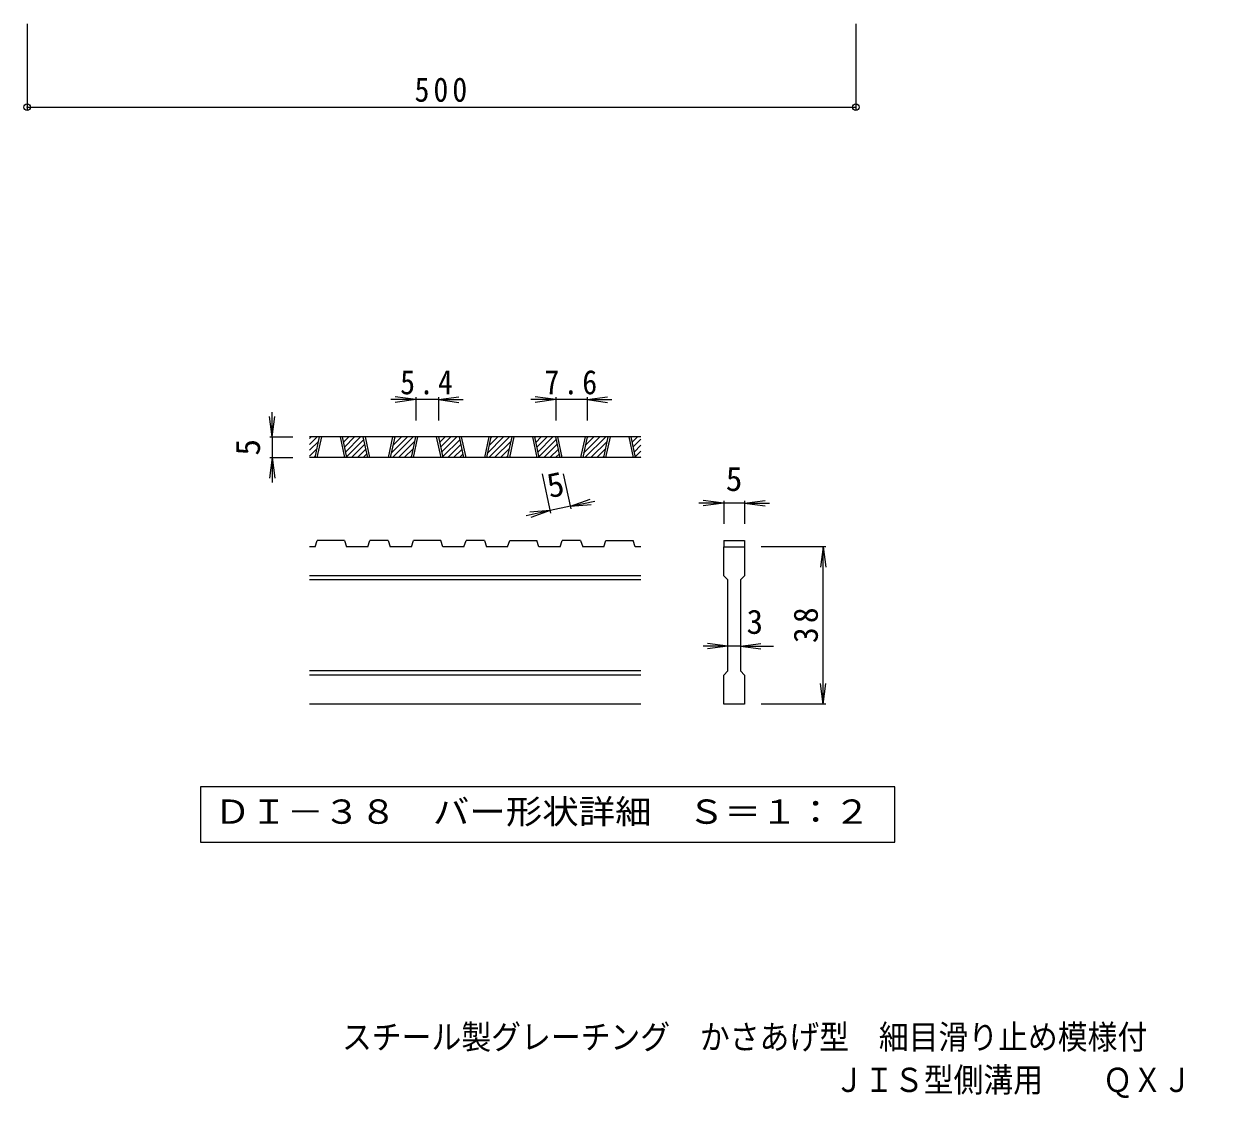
# Model space of a CAD drawing. Units: millimetres, scale not verified, with parts at other scales. Extents: x -614 to 829, y -688 to 660.
# Drawn here: x -614 to 108, y -688 to -40 of the extents above; entities that cross this region are included whole.
import ezdxf
from ezdxf.enums import TextEntityAlignment as Align

# ---------------------------------------------------------------- set-up
doc = ezdxf.new("R2010")
doc.units = ezdxf.units.MM
doc.header["$LTSCALE"] = 5
doc.header["$PDMODE"] = 32
doc.header["$PDSIZE"] = 4
for name, color, linetype, lineweight in [('A-4_寸法', 7, 'Continuous', 9), ('D-0_通り芯', 3, 'Continuous', 9), ('D-4_寸法', 7, 'Continuous', 9)]:
    doc.layers.add(name, color=color, linetype=linetype, lineweight=lineweight)
doc.layers.add('F-5_F-5ﾚｲﾔ', color=2, linetype='Continuous')
doc.styles.add('ＭＳ ゴシック', font='')
doc.styles.get('ＭＳ ゴシック').set_extended_font_data('MS Gothic')

msp = doc.modelspace()

# ---------------------------------------------------------------- linework, layer by layer
at = {"layer": 'A-4_寸法'}
for p, q in [((-611.513, -40.203), (-611.513, -91.906)), ((-111.513, -40.203), (-111.513, -91.906)), ((-611.513, -90.406), (-111.513, -90.406))]:
    msp.add_line(p, q, dxfattribs=at)
for p in [(-611.513, -90.406), (-111.513, -90.406)]:
    msp.add_point(p, dxfattribs=at)
at = {"layer": 'D-0_通り芯'}
for p, q in [((-441.158, -294.01), (-436.625, -289.477)), ((-441.158, -290.475), (-440.161, -289.477)), ((-241.158, -289.477), (-441.158, -289.477)), ((-441.158, -297.546), (-435.577, -291.965)), ((-437.72, -301.977), (-435.045, -289.477)), ((-436.47, -301.977), (-433.795, -289.477)), ((-422.72, -289.477), (-420.045, -301.977)), ((-421.47, -289.477), (-418.795, -301.977)), ((-421.385, -289.876), (-420.986, -289.477)), ((-420.761, -292.789), (-417.45, -289.477)), ((-420.138, -295.701), (-413.914, -289.477)), ((-419.515, -298.613), (-410.379, -289.477)), ((-418.892, -301.525), (-408.362, -290.996)), ((-415.808, -301.977), (-407.739, -293.908)), ((-406.012, -301.977), (-408.687, -289.477)), ((-404.762, -301.977), (-407.437, -289.477)), ((-391.012, -289.477), (-393.687, -301.977)), ((-389.762, -289.477), (-392.437, -301.977)), ((-391.85, -299.232), (-382.095, -289.477)), ((-391.059, -301.977), (-378.559, -289.477)), ((-390.887, -294.734), (-385.63, -289.477)), ((-389.924, -290.236), (-389.166, -289.477)), ((-387.524, -301.977), (-377.511, -291.965)), ((-379.654, -301.977), (-376.979, -289.477)), ((-378.404, -301.977), (-375.729, -289.477)), ((-364.654, -289.477), (-361.979, -301.977)), ((-363.404, -289.477), (-360.729, -301.977)), ((-363.319, -289.876), (-362.92, -289.477)), ((-362.695, -292.789), (-359.384, -289.477)), ((-362.072, -295.701), (-355.848, -289.477)), ((-361.449, -298.613), (-352.313, -289.477)), ((-360.826, -301.525), (-350.296, -290.996)), ((-357.742, -301.977), (-349.673, -293.908)), ((-347.946, -301.977), (-350.621, -289.477)), ((-346.696, -301.977), (-349.371, -289.477)), ((-332.946, -289.477), (-335.621, -301.977)), ((-331.696, -289.477), (-334.371, -301.977)), ((-333.783, -299.232), (-324.029, -289.477)), ((-332.993, -301.977), (-320.493, -289.477)), ((-332.821, -294.734), (-327.564, -289.477)), ((-331.858, -290.236), (-331.1, -289.477)), ((-329.458, -301.977), (-319.445, -291.965)), ((-321.588, -301.977), (-318.913, -289.477)), ((-320.338, -301.977), (-317.663, -289.477)), ((-306.588, -289.477), (-303.913, -301.977)), ((-305.338, -289.477), (-302.663, -301.977)), ((-305.253, -289.876), (-304.853, -289.477)), ((-304.629, -292.789), (-301.318, -289.477)), ((-304.006, -295.701), (-297.782, -289.477)), ((-303.383, -298.613), (-294.247, -289.477)), ((-302.76, -301.525), (-292.23, -290.996)), ((-299.676, -301.977), (-291.607, -293.908)), ((-289.88, -301.977), (-292.555, -289.477)), ((-288.63, -301.977), (-291.305, -289.477)), ((-274.88, -289.477), (-277.555, -301.977)), ((-273.63, -289.477), (-276.305, -301.977)), ((-275.717, -299.232), (-265.963, -289.477)), ((-274.927, -301.977), (-262.427, -289.477)), ((-274.755, -294.734), (-269.498, -289.477)), ((-273.792, -290.236), (-273.034, -289.477)), ((-271.392, -301.977), (-261.379, -291.965)), ((-263.522, -301.977), (-260.847, -289.477)), ((-262.272, -301.977), (-259.597, -289.477)), ((-248.522, -289.477), (-245.847, -301.977)), ((-247.272, -289.477), (-244.597, -301.977)), ((-247.187, -289.876), (-246.787, -289.477)), ((-246.563, -292.789), (-243.252, -289.477)), ((-245.94, -295.701), (-241.158, -290.919)), ((-245.317, -298.613), (-241.158, -294.455)), ((-441.158, -301.082), (-436.54, -296.463)), ((-241.158, -301.977), (-441.158, -301.977)), ((-438.519, -301.977), (-437.503, -300.961)), ((-412.272, -301.977), (-407.116, -296.82)), ((-408.737, -301.977), (-406.492, -299.733)), ((-383.988, -301.977), (-378.474, -296.463)), ((-380.453, -301.977), (-379.437, -300.961)), ((-354.206, -301.977), (-349.05, -296.82)), ((-350.671, -301.977), (-348.426, -299.733)), ((-325.922, -301.977), (-320.408, -296.463)), ((-322.387, -301.977), (-321.371, -300.961)), ((-296.14, -301.977), (-290.984, -296.82)), ((-292.605, -301.977), (-290.36, -299.733)), ((-267.856, -301.977), (-262.342, -296.463)), ((-264.321, -301.977), (-263.304, -300.961)), ((-244.694, -301.525), (-241.158, -297.99)), ((-241.61, -301.977), (-241.158, -301.526)), ((-437.72, -355.727), (-436.47, -351.977)), ((-420.045, -351.977), (-436.47, -351.977)), ((-420.045, -351.977), (-418.795, -355.727)), ((-406.012, -355.727), (-404.762, -351.977)), ((-393.687, -351.977), (-404.762, -351.977)), ((-393.687, -351.977), (-392.437, -355.727)), ((-379.654, -355.727), (-378.404, -351.977)), ((-361.979, -351.977), (-378.404, -351.977)), ((-360.729, -355.727), (-361.979, -351.977)), ((-347.946, -355.727), (-346.696, -351.977)), ((-335.621, -351.977), (-346.696, -351.977)), ((-335.621, -351.977), (-334.371, -355.727)), ((-321.588, -355.727), (-320.338, -351.977)), ((-320.338, -351.977), (-303.913, -351.977)), ((-302.663, -355.727), (-303.913, -351.977)), ((-289.88, -355.727), (-288.63, -351.977)), ((-277.555, -351.977), (-288.63, -351.977)), ((-277.555, -351.977), (-276.305, -355.727)), ((-263.522, -355.727), (-262.272, -351.977)), ((-262.272, -351.977), (-245.847, -351.977)), ((-244.597, -355.727), (-245.847, -351.977)), ((-191.158, -351.977), (-178.659, -351.977)), ((-191.158, -351.977), (-191.158, -355.727)), ((-178.659, -351.977), (-178.659, -355.727)), ((-437.72, -355.727), (-441.158, -355.727)), ((-406.012, -355.727), (-418.795, -355.727)), ((-379.654, -355.727), (-392.437, -355.727)), ((-347.946, -355.727), (-360.729, -355.727)), ((-321.588, -355.727), (-334.371, -355.727)), ((-289.88, -355.727), (-302.663, -355.727)), ((-263.522, -355.727), (-276.305, -355.727)), ((-241.158, -355.727), (-244.597, -355.727)), ((-191.158, -355.727), (-178.659, -355.727)), ((-191.158, -373.227), (-191.158, -355.727)), ((-178.659, -355.727), (-178.659, -373.227)), ((-241.158, -373.227), (-441.158, -373.227)), ((-191.158, -373.227), (-188.659, -375.727)), ((-181.159, -375.727), (-178.659, -373.227)), ((-241.158, -375.727), (-441.158, -375.727)), ((-188.659, -430.727), (-188.659, -375.727)), ((-181.159, -375.727), (-181.159, -430.727)), ((-241.158, -430.727), (-441.158, -430.727)), ((-181.159, -430.727), (-178.659, -433.227)), ((-241.158, -433.227), (-441.158, -433.227)), ((-178.659, -433.227), (-178.659, -450.727)), ((-241.158, -450.727), (-441.158, -450.727)), ((-178.659, -450.727), (-191.158, -450.727))]:
    msp.add_line(p, q, dxfattribs=at)
msp.add_lwpolyline([(-191.158, -450.727), (-191.158, -433.227), (-188.659, -430.727)], dxfattribs=at)
at = {"layer": 'D-0_通り芯', "color": 7}
msp.add_lwpolyline([(-506.985, -500.727), (-506.985, -533.953), (-87.832, -533.953), (-87.832, -500.727)], close=True, dxfattribs=at)
at = {"layer": 'D-4_寸法'}
for p, q in [((-376.979, -266.977), (-389.372, -265.346)), ((-376.979, -265.477), (-376.979, -279.477)), ((-363.404, -266.977), (-351.011, -265.346)), ((-363.404, -265.477), (-363.404, -279.477)), ((-292.555, -266.977), (-304.948, -265.346)), ((-292.555, -265.477), (-292.555, -279.477)), ((-273.63, -266.977), (-261.237, -265.346)), ((-273.63, -265.477), (-273.63, -279.477)), ((-376.979, -266.977), (-391.979, -266.977)), ((-376.979, -266.977), (-389.372, -268.609)), ((-363.404, -266.977), (-376.979, -266.977)), ((-363.404, -266.977), (-351.011, -268.609)), ((-363.404, -266.977), (-348.404, -266.977)), ((-292.555, -266.977), (-307.555, -266.977)), ((-292.555, -266.977), (-304.948, -268.609)), ((-273.63, -266.977), (-292.555, -266.977)), ((-273.63, -266.977), (-261.237, -268.609)), ((-273.63, -266.977), (-258.63, -266.977)), ((-463.658, -289.477), (-465.29, -277.084)), ((-463.658, -289.477), (-463.658, -274.477)), ((-463.658, -289.477), (-462.027, -277.084)), ((-465.158, -289.477), (-451.158, -289.477)), ((-463.658, -289.477), (-463.658, -301.977)), ((-463.658, -301.977), (-465.29, -314.37)), ((-465.158, -301.977), (-451.158, -301.977)), ((-463.658, -301.977), (-462.027, -314.37)), ((-463.658, -301.977), (-463.658, -316.977)), ((-295.512, -335.396), (-300.57, -311.756)), ((-283.288, -332.78), (-287.787, -311.756)), ((-283.602, -331.313), (-295.825, -333.929)), ((-283.602, -331.313), (-271.825, -327.124)), ((-283.602, -331.313), (-268.934, -328.174)), ((-283.602, -331.313), (-271.142, -330.315)), ((-191.158, -329.477), (-206.158, -329.477)), ((-191.158, -329.477), (-203.552, -327.846)), ((-191.158, -329.477), (-203.552, -331.109)), ((-191.158, -327.977), (-191.158, -341.977)), ((-178.659, -329.477), (-191.158, -329.477)), ((-178.659, -329.477), (-166.265, -327.846)), ((-178.659, -327.977), (-178.659, -341.977)), ((-178.659, -329.477), (-166.265, -331.109)), ((-178.659, -329.477), (-163.659, -329.477)), ((-295.825, -333.929), (-310.493, -337.068)), ((-295.825, -333.929), (-308.286, -334.927)), ((-295.825, -333.929), (-307.603, -338.118)), ((-129.659, -355.727), (-168.659, -355.727)), ((-131.159, -355.727), (-132.79, -368.12)), ((-131.159, -355.727), (-129.527, -368.12)), ((-131.159, -450.727), (-131.159, -355.727)), ((-188.659, -415.727), (-203.659, -415.727)), ((-188.659, -415.727), (-201.052, -414.095)), ((-188.659, -415.727), (-201.052, -417.359)), ((-181.159, -415.727), (-188.659, -415.727)), ((-181.159, -415.727), (-168.766, -414.095)), ((-181.159, -415.727), (-168.766, -417.359)), ((-181.159, -415.727), (-161.159, -415.727)), ((-131.159, -450.727), (-132.79, -438.334)), ((-131.159, -450.727), (-129.527, -438.334)), ((-129.659, -450.727), (-168.659, -450.727))]:
    msp.add_line(p, q, dxfattribs=at)

# ---------------------------------------------------------------- texts
at = {"layer": 'A-4_寸法', "color": 2, "insert": (-377.763, -87.406), "char_height": 14.66, "attachment_point": 7, "style": 'ＭＳ ゴシック'}
msp.add_mtext('\\T1.27;\\W0.9;500', dxfattribs=at)
at = {"layer": 'D-0_通り芯', "color": 2, "style": 'ＭＳ ゴシック', "width": 1.1}
msp.add_text('ＤＩ－３８\u3000バー形状詳細\u3000Ｓ＝１：２', height=14.66, dxfattribs=at).set_placement((-498.659, -527.34), align=Align.BOTTOM_LEFT)
at = {"layer": 'D-4_寸法', "color": 2, "style": 'ＭＳ ゴシック'}
for rotation, p in [(90, (-466.658, -300.727)), (12.079, (-295.231, -330.734))]:
    msp.add_text('5', height=14.66, rotation=rotation, dxfattribs=at).set_placement(p, align=Align.BOTTOM_LEFT)
for s, p in [('5', (-189.909, -326.477)), ('3', (-177.409, -412.727))]:
    msp.add_text(s, height=14.66, dxfattribs=at).set_placement(p, align=Align.BOTTOM_LEFT)
at = {"layer": 'D-4_寸法', "color": 2, "char_height": 14.66, "attachment_point": 7, "style": 'ＭＳ ゴシック'}
for s, insert in [('\\T1.27;\\W0.9;5.4', (-386.441, -263.977)), ('\\T1.27;\\W0.9;7.6', (-299.342, -263.977))]:
    msp.add_mtext(s, dxfattribs=dict(at, insert=insert))
at = {"layer": 'D-4_寸法', "color": 2, "insert": (-134.159, -413.852), "char_height": 14.66, "attachment_point": 7, "rotation": 90, "style": 'ＭＳ ゴシック'}
msp.add_mtext('\\T1.27;\\W0.95;38', dxfattribs=at)
at = {"layer": 'F-5_F-5ﾚｲﾔ', "style": 'ＭＳ ゴシック', "width": 0.9}
for s, p in [('スチール製グレーチング\u3000かさあげ型\u3000細目滑り止め模様付', (-421.519, -663.336)), ('ＪＩＳ型側溝用\u3000\u3000ＱＸＪ\u3000５１３８Ａ', (-124.451, -689.209))]:
    msp.add_text(s, height=14.66, dxfattribs=at).set_placement(p, align=Align.BOTTOM_LEFT)

doc.saveas('drawing.dxf')
